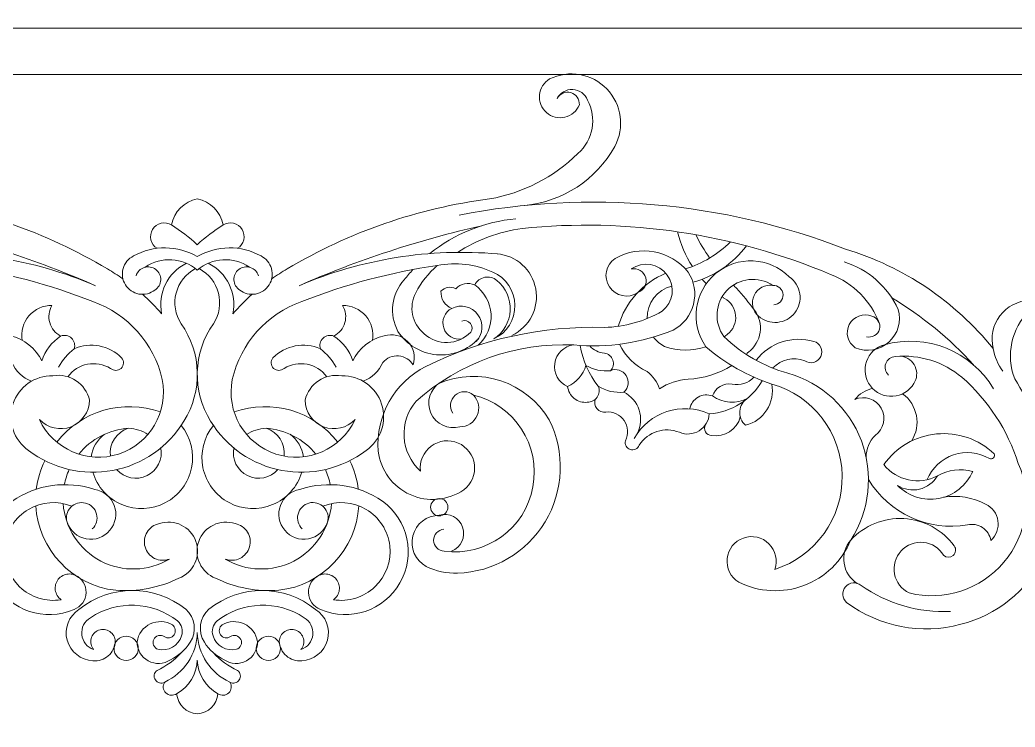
# Model space of a CAD drawing. Header units: millimetres. Extents: x 4332 to 4576, y 144 to 400.
# Drawn here: x 4472.4 to 4528.7, y 184.5 to 224.6 of the extents above; entities that cross this region are included whole.
import ezdxf

# ---------------------------------------------------------------- set-up
doc = ezdxf.new("R2010")
doc.units = ezdxf.units.MM
doc.header["$MEASUREMENT"] = 0
doc.layers.add('SITARA ALL', color=18, linetype='Continuous', true_color=0x000000)

msp = doc.modelspace()

# ---------------------------------------------------------------- linework, layer by layer
at = {"layer": 'SITARA ALL', "lineweight": 9}
for points, knots in [([(4331.736, 265.693), (4331.736, 265.693), (4575.736, 265.693), (4575.736, 265.693), (4575.736, 265.693), (4575.736, 143.693), (4575.736, 143.693), (4575.736, 143.693), (4331.736, 143.693), (4331.736, 143.693), (4331.736, 143.693), (4331.736, 265.693), (4331.736, 265.693)], [0, 0, 0, 0, 0.25, 0.25, 0.25, 0.5, 0.5, 0.5, 0.75, 0.75, 0.75, 1, 1, 1, 1]), ([(4503.177, 221.475), (4503.177, 221.475), (4336.328, 221.475), (4336.328, 221.475), (4336.328, 221.475), (4336.328, 197.747), (4336.328, 197.747), (4336.328, 197.747), (4333.736, 197.747), (4333.736, 197.747), (4333.736, 197.747), (4333.736, 224.1), (4333.736, 224.1), (4333.736, 224.1), (4533.713, 224.1), (4533.713, 224.1)], [0, 0, 0, 0, 0.166667, 0.166667, 0.166667, 0.333333, 0.333333, 0.333333, 0.5, 0.5, 0.5, 0.666667, 0.666667, 0.666667, 1, 1, 1, 1]), ([(4482.423, 221.475), (4482.423, 221.475), (4531.122, 221.475), (4531.122, 221.475), (4531.122, 221.475), (4531.122, 197.747), (4531.122, 197.747), (4531.122, 197.747), (4533.713, 197.747), (4533.713, 197.747), (4533.713, 197.747), (4533.713, 224.1), (4533.713, 224.1), (4533.713, 224.1), (4482.423, 224.1), (4482.423, 224.1)], [0, 0, 0, 0, 0.166667, 0.166667, 0.166667, 0.333333, 0.333333, 0.333333, 0.5, 0.5, 0.5, 0.666667, 0.666667, 0.666667, 1, 1, 1, 1]), ([(4478.208, 209.909), (4477.924, 210.108), (4477.632, 210.295), (4477.333, 210.469), (4473.823, 212.562), (4469.922, 213.911), (4465.869, 214.431), (4463.98, 214.764), (4462.235, 215.659), (4460.864, 217), (4460.001, 217.758), (4459.777, 219.013), (4460.321, 220.024), (4460.456, 220.373), (4460.784, 220.609), (4461.157, 220.627), (4461.53, 220.645), (4461.879, 220.44), (4462.045, 220.106), (4461.901, 220.389), (4461.578, 220.532), (4461.272, 220.448), (4460.966, 220.363), (4460.761, 220.075), (4460.783, 219.758), (4460.927, 219.407), (4461.231, 219.147), (4461.6, 219.06), (4461.97, 218.972), (4462.358, 219.067), (4462.644, 219.316), (4462.931, 219.565), (4463.08, 219.936), (4463.045, 220.314), (4463.01, 220.692), (4462.796, 221.029), (4462.468, 221.221), (4461.379, 221.758), (4460.068, 221.531), (4459.226, 220.656), (4458.383, 219.781), (4458.202, 218.463), (4458.78, 217.394), (4459.828, 215.518), (4461.725, 214.273), (4463.864, 214.062)], [0, 0, 0, 0, 0.0625, 0.0625, 0.0625, 0.125, 0.125, 0.125, 0.1875, 0.1875, 0.1875, 0.25, 0.25, 0.25, 0.3125, 0.3125, 0.3125, 0.375, 0.375, 0.375, 0.4375, 0.4375, 0.4375, 0.5, 0.5, 0.5, 0.5625, 0.5625, 0.5625, 0.625, 0.625, 0.625, 0.6875, 0.6875, 0.6875, 0.75, 0.75, 0.75, 0.8125, 0.8125, 0.8125, 0.875, 0.875, 0.875, 1, 1, 1, 1]), ([(4500.982, 214.062), (4503.121, 214.274), (4505.019, 215.517), (4506.066, 217.394), (4506.643, 218.463), (4506.464, 219.781), (4505.621, 220.656), (4504.777, 221.53), (4503.467, 221.759), (4502.378, 221.221), (4502.051, 221.029), (4501.836, 220.692), (4501.801, 220.314), (4501.766, 219.936), (4501.915, 219.565), (4502.202, 219.316), (4502.488, 219.068), (4502.877, 218.972), (4503.246, 219.06), (4503.615, 219.147), (4503.919, 219.407), (4504.063, 219.758), (4504.085, 220.075), (4503.881, 220.363), (4503.574, 220.448), (4503.268, 220.532), (4502.945, 220.389), (4502.801, 220.106), (4502.967, 220.44), (4503.316, 220.645), (4503.689, 220.627), (4504.063, 220.609), (4504.39, 220.373), (4504.525, 220.024), (4505.07, 219.013), (4504.844, 217.759), (4503.983, 217), (4502.611, 215.659), (4500.866, 214.764), (4498.978, 214.431), (4494.924, 213.911), (4491.023, 212.562), (4487.513, 210.469), (4487.214, 210.295), (4486.922, 210.108), (4486.638, 209.909)], [0, 0, 0, 0, 0.0625, 0.0625, 0.0625, 0.125, 0.125, 0.125, 0.1875, 0.1875, 0.1875, 0.25, 0.25, 0.25, 0.3125, 0.3125, 0.3125, 0.375, 0.375, 0.375, 0.4375, 0.4375, 0.4375, 0.5, 0.5, 0.5, 0.5625, 0.5625, 0.5625, 0.625, 0.625, 0.625, 0.6875, 0.6875, 0.6875, 0.75, 0.75, 0.75, 0.8125, 0.8125, 0.8125, 0.875, 0.875, 0.875, 1, 1, 1, 1]), ([(4528.046, 204.672), (4527.768, 205.056), (4527.581, 205.499), (4527.498, 205.967), (4525.337, 208.638), (4522.424, 210.598), (4519.134, 211.593), (4512.166, 214.287), (4504.581, 214.953), (4497.25, 213.512)], [0, 0, 0, 0, 0.25, 0.25, 0.25, 0.5, 0.5, 0.5, 1, 1, 1, 1]), ([(4484.701, 211.635), (4484.877, 211.743), (4485.003, 211.917), (4485.05, 212.118), (4485.098, 212.319), (4485.064, 212.53), (4484.956, 212.706), (4484.847, 212.882), (4484.673, 213.008), (4484.472, 213.055), (4484.27, 213.102), (4484.059, 213.069), (4483.884, 212.96), (4483.742, 213.704), (4483.165, 214.288), (4482.423, 214.438), (4481.681, 214.287), (4481.104, 213.704), (4480.963, 212.96), (4480.787, 213.068), (4480.575, 213.103), (4480.374, 213.055), (4480.173, 213.007), (4479.999, 212.882), (4479.891, 212.706), (4479.782, 212.53), (4479.748, 212.318), (4479.796, 212.117), (4479.844, 211.916), (4479.969, 211.743), (4480.145, 211.635)], [0, 0, 0, 0, 0.090909, 0.090909, 0.090909, 0.181818, 0.181818, 0.181818, 0.272727, 0.272727, 0.272727, 0.363636, 0.363636, 0.363636, 0.454545, 0.454545, 0.454545, 0.545455, 0.545455, 0.545455, 0.636364, 0.636364, 0.636364, 0.727273, 0.727273, 0.727273, 0.818182, 0.818182, 0.818182, 1, 1, 1, 1]), ([(4521.06, 207.368), (4520.58, 208.652), (4519.574, 209.668), (4518.295, 210.159), (4512.778, 212.476), (4506.77, 213.37), (4500.818, 212.759), (4499.514, 212.585), (4498.266, 212.123), (4497.164, 211.405)], [0, 0, 0, 0, 0.25, 0.25, 0.25, 0.5, 0.5, 0.5, 1, 1, 1, 1]), ([(4465.426, 211.32), (4469.259, 211.651), (4473.116, 211.032), (4476.654, 209.519), (4473.322, 210.977), (4469.859, 212.115), (4466.311, 212.916)], [0, 0, 0, 0, 0.333333, 0.333333, 0.333333, 1, 1, 1, 1]), ([(4483.884, 212.96), (4483.364, 212.631), (4482.876, 212.257), (4482.423, 211.841), (4481.971, 212.257), (4481.482, 212.631), (4480.963, 212.96)], [0, 0, 0, 0, 0.333333, 0.333333, 0.333333, 1, 1, 1, 1]), ([(4498.536, 212.916), (4494.988, 212.115), (4491.525, 210.978), (4488.192, 209.519), (4491.73, 211.033), (4495.587, 211.651), (4499.421, 211.32)], [0, 0, 0, 0, 0.333333, 0.333333, 0.333333, 1, 1, 1, 1]), ([(4485.889, 210.084), (4485.82, 210.307), (4485.647, 210.481), (4485.425, 210.552), (4485.203, 210.623), (4484.96, 210.581), (4484.775, 210.44), (4484.59, 210.298), (4484.485, 210.076), (4484.495, 209.843), (4484.505, 209.61), (4484.628, 209.397), (4484.824, 209.272), (4485.08, 209.074), (4485.407, 208.993), (4485.725, 209.049), (4486.043, 209.106), (4486.323, 209.294), (4486.495, 209.568), (4486.666, 209.842), (4486.715, 210.175), (4486.627, 210.486), (4486.539, 210.797), (4486.324, 211.057), (4486.035, 211.201), (4484.909, 211.828), (4483.536, 211.814), (4482.423, 211.163), (4481.31, 211.814), (4479.937, 211.828), (4478.811, 211.201), (4478.522, 211.057), (4478.307, 210.797), (4478.219, 210.486), (4478.132, 210.175), (4478.18, 209.841), (4478.352, 209.568), (4478.524, 209.294), (4478.803, 209.106), (4479.121, 209.049), (4479.44, 208.993), (4479.767, 209.074), (4480.022, 209.272), (4480.219, 209.397), (4480.341, 209.61), (4480.351, 209.843), (4480.361, 210.076), (4480.256, 210.298), (4480.071, 210.44), (4479.886, 210.581), (4479.644, 210.623), (4479.422, 210.552), (4479.2, 210.481), (4479.026, 210.307), (4478.957, 210.084)], [0, 0, 0, 0, 0.052632, 0.052632, 0.052632, 0.105263, 0.105263, 0.105263, 0.157895, 0.157895, 0.157895, 0.210526, 0.210526, 0.210526, 0.263158, 0.263158, 0.263158, 0.315789, 0.315789, 0.315789, 0.368421, 0.368421, 0.368421, 0.421053, 0.421053, 0.421053, 0.473684, 0.473684, 0.473684, 0.526316, 0.526316, 0.526316, 0.578947, 0.578947, 0.578947, 0.631579, 0.631579, 0.631579, 0.684211, 0.684211, 0.684211, 0.736842, 0.736842, 0.736842, 0.789474, 0.789474, 0.789474, 0.842105, 0.842105, 0.842105, 0.894737, 0.894737, 0.894737, 1, 1, 1, 1]), ([(4503.747, 206.166), (4500.47, 206.306), (4497.269, 205.168), (4494.817, 202.988), (4493.816, 201.816), (4493.921, 200.064), (4495.059, 199.024), (4494.997, 199.569), (4495.231, 200.108), (4495.672, 200.435), (4496.113, 200.763), (4496.695, 200.831), (4497.2, 200.614), (4497.705, 200.397), (4498.056, 199.927), (4498.122, 199.382), (4498.188, 198.836), (4497.958, 198.297), (4497.519, 197.966), (4496.623, 197.351), (4495.469, 197.248), (4494.478, 197.694), (4493.487, 198.141), (4492.8, 199.073), (4492.666, 200.152), (4492.515, 202.15), (4493.584, 204.043), (4495.371, 204.949), (4498.509, 206.497), (4501.979, 207.255), (4505.477, 207.157), (4506.628, 207.184), (4507.752, 207.5), (4508.748, 208.076), (4509.387, 208.566), (4509.519, 209.475), (4509.044, 210.124), (4508.569, 210.774), (4507.663, 210.926), (4507.003, 210.465), (4507.363, 210.543), (4507.722, 210.326), (4507.821, 209.971), (4507.919, 209.615), (4507.723, 209.245), (4507.374, 209.126), (4506.839, 208.773), (4506.12, 208.921), (4505.765, 209.454), (4505.411, 209.988), (4505.557, 210.708), (4506.09, 211.063), (4507.471, 211.852), (4509.221, 211.526), (4510.226, 210.294), (4510.578, 209.753), (4510.687, 209.089), (4510.526, 208.464), (4510.365, 207.839), (4509.949, 207.311), (4509.379, 207.007), (4507.598, 206.274), (4505.665, 205.986), (4503.747, 206.166), (4503.194, 206.101), (4502.752, 205.673), (4502.671, 205.122), (4502.59, 204.57), (4502.889, 204.033), (4503.4, 203.811), (4503.429, 203.545), (4503.563, 203.301), (4503.773, 203.134), (4503.982, 202.967), (4504.248, 202.891), (4504.514, 202.922), (4504.735, 202.918), (4504.943, 203.026), (4505.068, 203.208), (4505.192, 203.391), (4505.217, 203.624), (4505.133, 203.828)], [0, 0, 0, 0, 0.035714, 0.035714, 0.035714, 0.071429, 0.071429, 0.071429, 0.107143, 0.107143, 0.107143, 0.142857, 0.142857, 0.142857, 0.178571, 0.178571, 0.178571, 0.214286, 0.214286, 0.214286, 0.25, 0.25, 0.25, 0.285714, 0.285714, 0.285714, 0.321429, 0.321429, 0.321429, 0.357143, 0.357143, 0.357143, 0.392857, 0.392857, 0.392857, 0.428571, 0.428571, 0.428571, 0.464286, 0.464286, 0.464286, 0.5, 0.5, 0.5, 0.535714, 0.535714, 0.535714, 0.571429, 0.571429, 0.571429, 0.607143, 0.607143, 0.607143, 0.642857, 0.642857, 0.642857, 0.678571, 0.678571, 0.678571, 0.714286, 0.714286, 0.714286, 0.75, 0.75, 0.75, 0.785714, 0.785714, 0.785714, 0.821429, 0.821429, 0.821429, 0.857143, 0.857143, 0.857143, 0.892857, 0.892857, 0.892857, 0.928571, 0.928571, 0.928571, 1, 1, 1, 1]), ([(4485.371, 210.567), (4484.465, 211.191), (4483.253, 211.123), (4482.423, 210.402), (4481.592, 211.123), (4480.381, 211.191), (4479.475, 210.567)], [0, 0, 0, 0, 0.333333, 0.333333, 0.333333, 1, 1, 1, 1]), ([(4498.219, 206.36), (4498.617, 206.775), (4498.658, 207.416), (4498.317, 207.879), (4497.975, 208.341), (4497.351, 208.491), (4496.837, 208.233), (4496.442, 208.389), (4496.195, 208.784), (4496.226, 209.208), (4496.445, 209.434), (4496.785, 209.491), (4497.066, 209.35), (4497.341, 209.641), (4497.769, 209.726), (4498.134, 209.563), (4498.248, 209.785), (4498.456, 209.943), (4498.7, 209.993), (4498.943, 210.043), (4499.197, 209.979), (4499.388, 209.82), (4499.896, 209.406), (4500.176, 208.774), (4500.143, 208.12), (4500.109, 207.465), (4499.765, 206.866), (4499.217, 206.506), (4499.959, 206.851), (4500.429, 207.599), (4500.415, 208.417), (4500.401, 209.235), (4499.907, 209.967), (4499.153, 210.286), (4498.175, 210.745), (4497.076, 210.877), (4496.016, 210.663), (4495.515, 210.233), (4495.104, 209.709), (4494.805, 209.121), (4494.382, 208.34), (4494.572, 207.37), (4495.259, 206.807), (4496.019, 206.112), (4497.192, 206.144), (4497.91, 206.883), (4498.014, 207.036), (4498.006, 207.239), (4497.891, 207.383), (4497.775, 207.528), (4497.579, 207.581), (4497.407, 207.513)], [0, 0, 0, 0, 0.055556, 0.055556, 0.055556, 0.111111, 0.111111, 0.111111, 0.166667, 0.166667, 0.166667, 0.222222, 0.222222, 0.222222, 0.277778, 0.277778, 0.277778, 0.333333, 0.333333, 0.333333, 0.388889, 0.388889, 0.388889, 0.444444, 0.444444, 0.444444, 0.5, 0.5, 0.5, 0.555556, 0.555556, 0.555556, 0.611111, 0.611111, 0.611111, 0.666667, 0.666667, 0.666667, 0.722222, 0.722222, 0.722222, 0.777778, 0.777778, 0.777778, 0.833333, 0.833333, 0.833333, 0.888889, 0.888889, 0.888889, 1, 1, 1, 1]), ([(4500.243, 206.705), (4501.236, 207.177), (4501.79, 208.255), (4501.592, 209.337), (4501.394, 210.419), (4500.496, 211.233), (4499.4, 211.322)], [0, 0, 0, 0, 0.333333, 0.333333, 0.333333, 1, 1, 1, 1]), ([(4515.069, 208.436), (4515.216, 208.441), (4515.355, 208.505), (4515.455, 208.613), (4515.555, 208.721), (4515.607, 208.863), (4515.601, 209.01), (4515.594, 209.157), (4515.529, 209.295), (4515.42, 209.394), (4515.311, 209.493), (4515.168, 209.544), (4515.021, 209.536), (4514.581, 209.606), (4514.148, 209.376), (4513.96, 208.971), (4513.773, 208.567), (4513.875, 208.087), (4514.213, 207.796), (4514.504, 207.537), (4514.889, 207.41), (4515.277, 207.445), (4515.665, 207.479), (4516.021, 207.672), (4516.262, 207.979), (4516.502, 208.285), (4516.606, 208.677), (4516.548, 209.062), (4516.489, 209.447), (4516.275, 209.791), (4515.955, 210.013), (4514.823, 211.149), (4513.012, 211.233), (4511.782, 210.203), (4510.553, 209.173), (4510.313, 207.377), (4511.233, 206.063)], [0, 0, 0, 0, 0.076923, 0.076923, 0.076923, 0.153846, 0.153846, 0.153846, 0.230769, 0.230769, 0.230769, 0.307692, 0.307692, 0.307692, 0.384615, 0.384615, 0.384615, 0.461538, 0.461538, 0.461538, 0.538462, 0.538462, 0.538462, 0.615385, 0.615385, 0.615385, 0.692308, 0.692308, 0.692308, 0.769231, 0.769231, 0.769231, 0.846154, 0.846154, 0.846154, 1, 1, 1, 1]), ([(4520.326, 206.631), (4520.48, 206.59), (4520.645, 206.612), (4520.783, 206.693), (4520.922, 206.774), (4521.022, 206.906), (4521.061, 207.061), (4521.101, 207.216), (4521.078, 207.38), (4520.996, 207.518), (4520.914, 207.655), (4520.782, 207.754), (4520.626, 207.793), (4520.144, 207.986), (4519.594, 207.784), (4519.353, 207.323), (4519.113, 206.862), (4519.259, 206.295), (4519.693, 206.009), (4520.333, 205.737), (4521.072, 205.858), (4521.59, 206.321), (4522.109, 206.783), (4522.315, 207.503), (4522.118, 208.169), (4521.533, 209.466), (4520.42, 210.448), (4519.06, 210.864)], [0, 0, 0, 0, 0.1, 0.1, 0.1, 0.2, 0.2, 0.2, 0.3, 0.3, 0.3, 0.4, 0.4, 0.4, 0.5, 0.5, 0.5, 0.6, 0.6, 0.6, 0.7, 0.7, 0.7, 0.8, 0.8, 0.8, 1, 1, 1, 1]), ([(4468.83, 210.663), (4471.46, 210.28), (4474.037, 209.594), (4476.509, 208.619), (4478.489, 207.922), (4479.974, 206.257), (4480.441, 204.21), (4480.803, 202.383), (4479.74, 200.571), (4477.969, 199.992), (4476.198, 199.413), (4474.273, 200.251), (4473.485, 201.94), (4473.943, 201.455), (4474.648, 201.294), (4475.271, 201.535), (4475.893, 201.776), (4476.308, 202.368), (4476.321, 203.035), (4476.104, 203.974), (4475.195, 204.582), (4474.245, 204.42), (4473.22, 204.445), (4472.301, 203.795), (4471.983, 202.82), (4471.665, 201.845), (4472.024, 200.778), (4472.867, 200.194), (4474.225, 199.157), (4475.958, 198.746), (4477.636, 199.063), (4479.315, 199.38), (4480.779, 200.394), (4481.666, 201.854), (4482.73, 203.555), (4482.67, 205.726), (4481.511, 207.364), (4481.174, 207.877), (4481.07, 208.51), (4481.224, 209.104), (4481.378, 209.699), (4481.776, 210.201), (4482.32, 210.487)], [0, 0, 0, 0, 0.066667, 0.066667, 0.066667, 0.133333, 0.133333, 0.133333, 0.2, 0.2, 0.2, 0.266667, 0.266667, 0.266667, 0.333333, 0.333333, 0.333333, 0.4, 0.4, 0.4, 0.466667, 0.466667, 0.466667, 0.533333, 0.533333, 0.533333, 0.6, 0.6, 0.6, 0.666667, 0.666667, 0.666667, 0.733333, 0.733333, 0.733333, 0.8, 0.8, 0.8, 0.866667, 0.866667, 0.866667, 1, 1, 1, 1]), ([(4481.814, 210.788), (4480.748, 210.266), (4480.168, 209.093), (4480.402, 207.93), (4480.064, 208.32), (4479.701, 208.688), (4479.316, 209.032)], [0, 0, 0, 0, 0.333333, 0.333333, 0.333333, 1, 1, 1, 1]), ([(4482.527, 210.487), (4483.07, 210.201), (4483.468, 209.699), (4483.622, 209.104), (4483.776, 208.51), (4483.672, 207.877), (4483.336, 207.364), (4482.177, 205.726), (4482.115, 203.554), (4483.18, 201.854), (4484.067, 200.394), (4485.531, 199.38), (4487.21, 199.063), (4488.889, 198.747), (4490.622, 199.157), (4491.98, 200.194), (4492.822, 200.779), (4493.182, 201.845), (4492.863, 202.82), (4492.545, 203.795), (4491.626, 204.445), (4490.601, 204.42), (4489.651, 204.581), (4488.741, 203.974), (4488.526, 203.035), (4488.539, 202.368), (4488.953, 201.775), (4489.576, 201.535), (4490.198, 201.295), (4490.903, 201.454), (4491.361, 201.94), (4490.575, 200.251), (4488.648, 199.415), (4486.877, 199.992), (4485.105, 200.57), (4484.045, 202.382), (4484.405, 204.21), (4484.872, 206.257), (4486.358, 207.922), (4488.337, 208.619), (4490.81, 209.594), (4493.387, 210.28), (4496.016, 210.663)], [0, 0, 0, 0, 0.066667, 0.066667, 0.066667, 0.133333, 0.133333, 0.133333, 0.2, 0.2, 0.2, 0.266667, 0.266667, 0.266667, 0.333333, 0.333333, 0.333333, 0.4, 0.4, 0.4, 0.466667, 0.466667, 0.466667, 0.533333, 0.533333, 0.533333, 0.6, 0.6, 0.6, 0.666667, 0.666667, 0.666667, 0.733333, 0.733333, 0.733333, 0.8, 0.8, 0.8, 0.866667, 0.866667, 0.866667, 1, 1, 1, 1]), ([(4485.531, 209.032), (4485.145, 208.688), (4484.782, 208.32), (4484.444, 207.93), (4484.678, 209.093), (4484.098, 210.267), (4483.032, 210.788)], [0, 0, 0, 0, 0.333333, 0.333333, 0.333333, 1, 1, 1, 1]), ([(4494.639, 210.434), (4494.466, 210.246), (4494.302, 210.051), (4494.145, 209.849), (4493.413, 209.053), (4493.269, 207.881), (4493.788, 206.932), (4494.274, 206.176), (4495.082, 205.688), (4495.977, 205.611), (4496.872, 205.534), (4497.752, 205.876), (4498.36, 206.538)], [0, 0, 0, 0, 0.2, 0.2, 0.2, 0.4, 0.4, 0.4, 0.6, 0.6, 0.6, 1, 1, 1, 1]), ([(4515.021, 209.536), (4514.2, 210.083), (4513.105, 209.963), (4512.423, 209.249), (4511.741, 208.535), (4511.669, 207.436), (4512.253, 206.64), (4513.267, 205.656), (4514.512, 204.944), (4515.875, 204.57), (4517.79, 204.025), (4519.334, 202.603), (4520.035, 200.74), (4520.737, 198.876), (4520.512, 196.789), (4519.431, 195.117), (4520.201, 195.952), (4521.305, 196.399), (4522.439, 196.336), (4523.573, 196.274), (4524.621, 195.708), (4525.296, 194.794), (4525.418, 194.626), (4525.392, 194.392), (4525.237, 194.254), (4525.082, 194.116), (4524.846, 194.117), (4524.693, 194.258), (4524.449, 194.668), (4524.026, 194.939), (4523.551, 194.988), (4523.076, 195.037), (4522.606, 194.859), (4522.283, 194.507), (4521.96, 194.155), (4521.823, 193.671), (4521.913, 193.202), (4522.004, 192.733), (4522.31, 192.335), (4522.74, 192.127), (4524.717, 191.639), (4526.799, 192.314), (4528.111, 193.872), (4529.422, 195.43), (4529.736, 197.596), (4528.918, 199.461), (4528.322, 201.349), (4527.218, 203.036), (4525.727, 204.337), (4524.681, 205.217), (4523.326, 205.638), (4521.966, 205.504), (4521.721, 205.5), (4521.504, 205.346), (4521.418, 205.116), (4521.332, 204.887), (4521.394, 204.628), (4521.576, 204.463)], [0, 0, 0, 0, 0.05, 0.05, 0.05, 0.1, 0.1, 0.1, 0.15, 0.15, 0.15, 0.2, 0.2, 0.2, 0.25, 0.25, 0.25, 0.3, 0.3, 0.3, 0.35, 0.35, 0.35, 0.4, 0.4, 0.4, 0.45, 0.45, 0.45, 0.5, 0.5, 0.5, 0.55, 0.55, 0.55, 0.6, 0.6, 0.6, 0.65, 0.65, 0.65, 0.7, 0.7, 0.7, 0.75, 0.75, 0.75, 0.8, 0.8, 0.8, 0.85, 0.85, 0.85, 0.9, 0.9, 0.9, 1, 1, 1, 1]), ([(4498.332, 206.145), (4498.83, 206.59), (4499.097, 207.236), (4499.059, 207.902), (4499.02, 208.568), (4498.68, 209.18), (4498.134, 209.563)], [0, 0, 0, 0, 0.333333, 0.333333, 0.333333, 1, 1, 1, 1]), ([(4513.507, 205.637), (4513.551, 205.679), (4513.594, 205.722), (4513.636, 205.766), (4513.998, 206.034), (4514.237, 206.435), (4514.3, 206.881), (4514.364, 207.326), (4514.247, 207.776), (4513.975, 208.134), (4513.661, 208.568), (4513.325, 208.984), (4512.967, 209.381), (4512.905, 209.436), (4512.844, 209.492), (4512.784, 209.548)], [0, 0, 0, 0, 0.166667, 0.166667, 0.166667, 0.333333, 0.333333, 0.333333, 0.5, 0.5, 0.5, 0.666667, 0.666667, 0.666667, 1, 1, 1, 1]), ([(4512.274, 206.62), (4512.334, 206.667), (4512.394, 206.716), (4512.451, 206.767), (4512.773, 207.02), (4512.947, 207.417), (4512.915, 207.825), (4512.882, 208.233), (4512.648, 208.598), (4512.29, 208.797), (4512.243, 208.828), (4512.196, 208.859), (4512.149, 208.89)], [0, 0, 0, 0, 0.2, 0.2, 0.2, 0.4, 0.4, 0.4, 0.6, 0.6, 0.6, 1, 1, 1, 1]), ([(4525.085, 191.084), (4523.282, 190.992), (4521.499, 191.509), (4520.025, 192.55), (4519.759, 192.772), (4519.364, 192.741), (4519.138, 192.478), (4518.912, 192.216), (4518.938, 191.821), (4519.198, 191.591), (4521.05, 190.208), (4523.432, 189.751), (4525.664, 190.352), (4527.696, 190.862), (4529.406, 192.227), (4530.352, 194.096), (4531.298, 195.965), (4531.388, 198.151), (4530.597, 200.09), (4530.161, 201.551), (4529.532, 202.946), (4528.726, 204.241), (4528.196, 205.579), (4528.526, 207.106), (4529.559, 208.108), (4529.404, 207.911), (4529.339, 207.658), (4529.38, 207.411), (4529.421, 207.164), (4529.565, 206.946), (4529.775, 206.81), (4529.986, 206.675), (4530.244, 206.634), (4530.486, 206.699), (4530.728, 206.764), (4530.932, 206.927), (4531.046, 207.15), (4531.131, 207.571), (4531.003, 208.007), (4530.704, 208.315), (4530.405, 208.623), (4529.973, 208.764), (4529.549, 208.692), (4528.89, 208.662), (4528.279, 208.34), (4527.882, 207.812), (4527.485, 207.285), (4527.345, 206.608), (4527.498, 205.967)], [0, 0, 0, 0, 0.058824, 0.058824, 0.058824, 0.117647, 0.117647, 0.117647, 0.176471, 0.176471, 0.176471, 0.235294, 0.235294, 0.235294, 0.294118, 0.294118, 0.294118, 0.352941, 0.352941, 0.352941, 0.411765, 0.411765, 0.411765, 0.470588, 0.470588, 0.470588, 0.529412, 0.529412, 0.529412, 0.588235, 0.588235, 0.588235, 0.647059, 0.647059, 0.647059, 0.705882, 0.705882, 0.705882, 0.764706, 0.764706, 0.764706, 0.823529, 0.823529, 0.823529, 0.882353, 0.882353, 0.882353, 1, 1, 1, 1]), ([(4472.509, 206.426), (4472.421, 206.92), (4472.56, 207.428), (4472.886, 207.809), (4473.211, 208.191), (4473.691, 208.407), (4474.193, 208.399), (4474.019, 208.106), (4473.973, 207.754), (4474.066, 207.427), (4474.159, 207.099), (4474.382, 206.824), (4474.684, 206.666)], [0, 0, 0, 0, 0.2, 0.2, 0.2, 0.4, 0.4, 0.4, 0.6, 0.6, 0.6, 1, 1, 1, 1]), ([(4490.162, 206.666), (4490.464, 206.824), (4490.688, 207.099), (4490.781, 207.427), (4490.873, 207.754), (4490.828, 208.106), (4490.654, 208.399), (4491.155, 208.407), (4491.635, 208.191), (4491.961, 207.809), (4492.286, 207.428), (4492.425, 206.92), (4492.338, 206.426)], [0, 0, 0, 0, 0.2, 0.2, 0.2, 0.4, 0.4, 0.4, 0.6, 0.6, 0.6, 1, 1, 1, 1]), ([(4496.837, 208.233), (4496.43, 208.028), (4496.235, 207.557), (4496.379, 207.125), (4496.523, 206.694), (4496.962, 206.433), (4497.41, 206.514)], [0, 0, 0, 0, 0.333333, 0.333333, 0.333333, 1, 1, 1, 1]), ([(4473.039, 204.116), (4472.533, 204.296), (4472.126, 204.681), (4471.917, 205.176), (4471.693, 205.435), (4471.359, 205.571), (4471.018, 205.542), (4470.677, 205.513), (4470.371, 205.323), (4470.193, 205.031), (4470.042, 205.498), (4470.164, 206.011), (4470.51, 206.359), (4470.856, 206.707), (4471.368, 206.833), (4471.837, 206.685), (4472.615, 206.501), (4473.271, 205.976), (4473.622, 205.257), (4473.799, 205.837), (4474.175, 206.336), (4474.684, 206.666), (4474.893, 206.75), (4475.133, 206.705), (4475.297, 206.551), (4475.462, 206.396), (4475.522, 206.16), (4475.451, 205.945), (4476.366, 206.349), (4477.436, 206.145), (4478.139, 205.434), (4478.285, 205.258), (4478.27, 204.998), (4478.104, 204.841), (4477.938, 204.683), (4477.677, 204.682), (4477.509, 204.838), (4476.699, 205.329), (4475.65, 205.125), (4475.084, 204.365)], [0, 0, 0, 0, 0.071429, 0.071429, 0.071429, 0.142857, 0.142857, 0.142857, 0.214286, 0.214286, 0.214286, 0.285714, 0.285714, 0.285714, 0.357143, 0.357143, 0.357143, 0.428571, 0.428571, 0.428571, 0.5, 0.5, 0.5, 0.571429, 0.571429, 0.571429, 0.642857, 0.642857, 0.642857, 0.714286, 0.714286, 0.714286, 0.785714, 0.785714, 0.785714, 0.857143, 0.857143, 0.857143, 1, 1, 1, 1]), ([(4489.762, 204.365), (4489.196, 205.125), (4488.146, 205.33), (4487.337, 204.838), (4487.169, 204.682), (4486.909, 204.683), (4486.742, 204.841), (4486.576, 204.998), (4486.561, 205.258), (4486.708, 205.434), (4487.41, 206.146), (4488.48, 206.349), (4489.395, 205.945), (4489.324, 206.16), (4489.384, 206.396), (4489.549, 206.551), (4489.713, 206.705), (4489.953, 206.75), (4490.162, 206.666), (4490.671, 206.336), (4491.047, 205.837), (4491.224, 205.257), (4491.575, 205.976), (4492.231, 206.5), (4493.01, 206.685), (4493.478, 206.833), (4493.99, 206.707), (4494.336, 206.359), (4494.682, 206.011), (4494.804, 205.498), (4494.653, 205.031), (4494.476, 205.323), (4494.169, 205.513), (4493.828, 205.542), (4493.487, 205.57), (4493.153, 205.435), (4492.929, 205.176), (4492.721, 204.681), (4492.314, 204.296), (4491.808, 204.116)], [0, 0, 0, 0, 0.071429, 0.071429, 0.071429, 0.142857, 0.142857, 0.142857, 0.214286, 0.214286, 0.214286, 0.285714, 0.285714, 0.285714, 0.357143, 0.357143, 0.357143, 0.428571, 0.428571, 0.428571, 0.5, 0.5, 0.5, 0.571429, 0.571429, 0.571429, 0.642857, 0.642857, 0.642857, 0.714286, 0.714286, 0.714286, 0.785714, 0.785714, 0.785714, 0.857143, 0.857143, 0.857143, 1, 1, 1, 1]), ([(4508.263, 206.612), (4508.429, 206.388), (4508.644, 206.204), (4508.891, 206.075), (4509.649, 205.809), (4510.473, 205.805), (4511.233, 206.063), (4512.324, 205.118), (4513.592, 204.401), (4514.964, 203.954)], [0, 0, 0, 0, 0.25, 0.25, 0.25, 0.5, 0.5, 0.5, 1, 1, 1, 1]), ([(4514.071, 205.299), (4514.838, 206.293), (4516.137, 206.715), (4517.342, 206.365), (4517.518, 206.317), (4517.663, 206.194), (4517.74, 206.029), (4517.816, 205.863), (4517.815, 205.673), (4517.738, 205.508), (4517.66, 205.343), (4517.514, 205.221), (4517.338, 205.174), (4517.162, 205.127), (4516.974, 205.161), (4516.825, 205.266), (4516.2, 205.509), (4515.489, 205.35), (4515.028, 204.862)], [0, 0, 0, 0, 0.142857, 0.142857, 0.142857, 0.285714, 0.285714, 0.285714, 0.428571, 0.428571, 0.428571, 0.571429, 0.571429, 0.571429, 0.714286, 0.714286, 0.714286, 1, 1, 1, 1]), ([(4527.517, 203.684), (4526.258, 205.819), (4523.726, 206.843), (4521.338, 206.179), (4520.861, 206.048), (4520.481, 205.689), (4520.323, 205.221), (4520.165, 204.753), (4520.249, 204.237), (4520.548, 203.843), (4520.847, 203.45), (4521.322, 203.231), (4521.815, 203.259), (4522.309, 203.286), (4522.756, 203.557), (4523.009, 203.981), (4523.193, 204.268), (4523.22, 204.628), (4523.081, 204.939), (4522.942, 205.25), (4522.657, 205.471), (4522.321, 205.527)], [0, 0, 0, 0, 0.125, 0.125, 0.125, 0.25, 0.25, 0.25, 0.375, 0.375, 0.375, 0.5, 0.5, 0.5, 0.625, 0.625, 0.625, 0.75, 0.75, 0.75, 1, 1, 1, 1]), ([(4503.4, 203.811), (4503.902, 204.042), (4504.279, 204.478), (4504.436, 205.007), (4504.85, 204.754), (4505.338, 204.649), (4505.82, 204.709), (4505.98, 204.864), (4506.036, 205.099), (4505.963, 205.311), (4505.89, 205.522), (4505.701, 205.672), (4505.478, 205.695), (4505.159, 205.725), (4504.863, 205.876), (4504.65, 206.116)], [0, 0, 0, 0, 0.166667, 0.166667, 0.166667, 0.333333, 0.333333, 0.333333, 0.5, 0.5, 0.5, 0.666667, 0.666667, 0.666667, 1, 1, 1, 1]), ([(4507.343, 201.153), (4507.554, 201.565), (4507.592, 202.043), (4507.449, 202.483), (4507.307, 202.923), (4506.997, 203.287), (4506.584, 203.496), (4506.077, 203.44), (4505.565, 203.557), (4505.133, 203.828), (4504.603, 204.5), (4504.25, 205.294), (4504.106, 206.138)], [0, 0, 0, 0, 0.2, 0.2, 0.2, 0.4, 0.4, 0.4, 0.6, 0.6, 0.6, 1, 1, 1, 1]), ([(4512.69, 205), (4511.949, 204.536), (4511.101, 204.27), (4510.228, 204.228), (4509.652, 204.187), (4509.095, 204.002), (4508.608, 203.69), (4508.472, 204.077), (4508.223, 204.414), (4507.894, 204.659), (4507.217, 204.988), (4506.667, 205.532), (4506.33, 206.205)], [0, 0, 0, 0, 0.2, 0.2, 0.2, 0.4, 0.4, 0.4, 0.6, 0.6, 0.6, 1, 1, 1, 1]), ([(4496.825, 194.495), (4497.36, 194.705), (4497.636, 195.298), (4497.449, 195.842), (4497.262, 196.386), (4496.681, 196.686), (4496.13, 196.522), (4495.423, 196.525), (4494.805, 196.047), (4494.631, 195.362), (4494.458, 194.676), (4494.772, 193.961), (4495.395, 193.627), (4495.941, 193.357), (4496.545, 193.226), (4497.154, 193.247), (4499.2, 193.31), (4501.073, 194.407), (4502.126, 196.162), (4503.18, 197.918), (4503.269, 200.087), (4502.361, 201.922), (4501.084, 204.081), (4498.412, 204.965), (4496.101, 203.989)], [0, 0, 0, 0, 0.111111, 0.111111, 0.111111, 0.222222, 0.222222, 0.222222, 0.333333, 0.333333, 0.333333, 0.444444, 0.444444, 0.444444, 0.555556, 0.555556, 0.555556, 0.666667, 0.666667, 0.666667, 0.777778, 0.777778, 0.777778, 1, 1, 1, 1]), ([(4506.584, 203.496), (4506.853, 203.732), (4506.911, 204.127), (4506.72, 204.43), (4506.53, 204.732), (4506.148, 204.85), (4505.82, 204.709)], [0, 0, 0, 0, 0.333333, 0.333333, 0.333333, 1, 1, 1, 1]), ([(4504.967, 203.092), (4504.901, 202.911), (4504.936, 202.709), (4505.058, 202.56), (4505.181, 202.411), (4505.372, 202.338), (4505.563, 202.367), (4505.971, 202.409), (4506.369, 202.226), (4506.602, 201.888), (4506.834, 201.551), (4506.864, 201.113), (4506.679, 200.747), (4506.618, 200.536), (4506.734, 200.315), (4506.943, 200.246), (4507.152, 200.178), (4507.377, 200.287), (4507.453, 200.493), (4507.936, 201.254), (4508.895, 201.559), (4509.73, 201.219), (4510.095, 201.066), (4510.511, 201.098), (4510.847, 201.307), (4511.183, 201.515), (4511.398, 201.873), (4511.423, 202.268), (4512.667, 202.357), (4513.787, 203.052), (4514.417, 204.129)], [0, 0, 0, 0, 0.090909, 0.090909, 0.090909, 0.181818, 0.181818, 0.181818, 0.272727, 0.272727, 0.272727, 0.363636, 0.363636, 0.363636, 0.454545, 0.454545, 0.454545, 0.545455, 0.545455, 0.545455, 0.636364, 0.636364, 0.636364, 0.727273, 0.727273, 0.727273, 0.818182, 0.818182, 0.818182, 1, 1, 1, 1]), ([(4513.949, 204.342), (4513.64, 203.994), (4513.164, 203.845), (4512.711, 203.954), (4512.225, 204.022), (4511.759, 203.74), (4511.596, 203.277), (4511.33, 203.376), (4511.033, 203.352), (4510.787, 203.211), (4510.54, 203.069), (4510.369, 202.826), (4510.32, 202.546)], [0, 0, 0, 0, 0.2, 0.2, 0.2, 0.4, 0.4, 0.4, 0.6, 0.6, 0.6, 1, 1, 1, 1]), ([(4496.183, 204.044), (4495.598, 203.679), (4495.37, 202.941), (4495.649, 202.31), (4495.927, 201.68), (4496.625, 201.349), (4497.289, 201.534), (4497.717, 201.528), (4498.106, 201.78), (4498.275, 202.174), (4498.445, 202.567), (4498.361, 203.023), (4498.062, 203.33), (4500.392, 202.771), (4501.873, 200.479), (4501.433, 198.125), (4500.993, 195.77), (4498.778, 194.174), (4496.404, 194.495), (4496.074, 194.506), (4495.811, 194.774), (4495.806, 195.104), (4495.802, 195.435), (4496.058, 195.71), (4496.388, 195.729)], [0, 0, 0, 0, 0.111111, 0.111111, 0.111111, 0.222222, 0.222222, 0.222222, 0.333333, 0.333333, 0.333333, 0.444444, 0.444444, 0.444444, 0.555556, 0.555556, 0.555556, 0.666667, 0.666667, 0.666667, 0.777778, 0.777778, 0.777778, 1, 1, 1, 1]), ([(4498.062, 203.33), (4497.764, 203.583), (4497.326, 203.58), (4497.032, 203.322), (4496.738, 203.065), (4496.677, 202.631), (4496.889, 202.302)], [0, 0, 0, 0, 0.333333, 0.333333, 0.333333, 1, 1, 1, 1]), ([(4511.596, 203.277), (4512.188, 202.861), (4512.963, 202.814), (4513.601, 203.157), (4513.341, 202.996), (4513.173, 202.722), (4513.149, 202.418), (4513.125, 202.114), (4513.246, 201.817), (4513.477, 201.617), (4514.512, 201.881), (4515.164, 202.904), (4514.964, 203.954), (4517.289, 203.296), (4518.908, 201.188), (4518.948, 198.772), (4518.988, 196.356), (4517.436, 194.198), (4515.134, 193.463), (4515.311, 193.969), (4515.183, 194.532), (4514.803, 194.91), (4514.423, 195.289), (4513.86, 195.416), (4513.354, 195.237), (4512.849, 195.057), (4512.491, 194.605), (4512.435, 194.071), (4512.378, 193.538), (4512.632, 193.02), (4513.089, 192.739), (4514.239, 192.165), (4515.575, 192.095), (4516.778, 192.547), (4517.981, 192.998), (4518.942, 193.929), (4519.431, 195.117), (4519.122, 194.756), (4518.986, 194.279), (4519.057, 193.81), (4519.127, 193.34), (4519.398, 192.925), (4519.8, 192.671)], [0, 0, 0, 0, 0.066667, 0.066667, 0.066667, 0.133333, 0.133333, 0.133333, 0.2, 0.2, 0.2, 0.266667, 0.266667, 0.266667, 0.333333, 0.333333, 0.333333, 0.4, 0.4, 0.4, 0.466667, 0.466667, 0.466667, 0.533333, 0.533333, 0.533333, 0.6, 0.6, 0.6, 0.666667, 0.666667, 0.666667, 0.733333, 0.733333, 0.733333, 0.8, 0.8, 0.8, 0.866667, 0.866667, 0.866667, 1, 1, 1, 1]), ([(4520.658, 203.715), (4520.273, 203.608), (4519.93, 203.388), (4519.672, 203.084), (4520.223, 203.324), (4520.868, 203.108), (4521.164, 202.584), (4521.46, 202.059), (4521.311, 201.396), (4520.82, 201.048), (4520.488, 200.721), (4520.303, 200.274), (4520.306, 199.809)], [0, 0, 0, 0, 0.2, 0.2, 0.2, 0.4, 0.4, 0.4, 0.6, 0.6, 0.6, 1, 1, 1, 1]), ([(4511.211, 201.654), (4511.135, 201.53), (4511.132, 201.374), (4511.204, 201.247), (4511.276, 201.121), (4511.412, 201.044), (4511.558, 201.047), (4512.291, 200.916), (4513, 201.376), (4513.177, 202.1)], [0, 0, 0, 0, 0.25, 0.25, 0.25, 0.5, 0.5, 0.5, 1, 1, 1, 1]), ([(4479.629, 201.103), (4479.3, 201.313), (4478.921, 201.433), (4478.531, 201.449), (4477.427, 201.374), (4476.404, 200.844), (4475.706, 199.985)], [0, 0, 0, 0, 0.333333, 0.333333, 0.333333, 1, 1, 1, 1]), ([(4476.504, 198.959), (4476.753, 198.131), (4477.359, 197.458), (4478.156, 197.125), (4478.954, 196.792), (4479.858, 196.833), (4480.622, 197.238), (4481.386, 197.643), (4481.928, 198.368), (4482.1, 199.215), (4482.272, 200.062), (4482.056, 200.942), (4481.511, 201.612)], [0, 0, 0, 0, 0.2, 0.2, 0.2, 0.4, 0.4, 0.4, 0.6, 0.6, 0.6, 1, 1, 1, 1]), ([(4483.336, 201.612), (4482.79, 200.941), (4482.574, 200.062), (4482.746, 199.215), (4482.918, 198.368), (4483.46, 197.643), (4484.224, 197.238), (4484.988, 196.834), (4485.892, 196.792), (4486.69, 197.125), (4487.487, 197.459), (4488.094, 198.131), (4488.342, 198.959)], [0, 0, 0, 0, 0.2, 0.2, 0.2, 0.4, 0.4, 0.4, 0.6, 0.6, 0.6, 1, 1, 1, 1]), ([(4489.14, 199.985), (4488.442, 200.844), (4487.419, 201.374), (4486.315, 201.449), (4485.925, 201.433), (4485.546, 201.313), (4485.218, 201.103)], [0, 0, 0, 0, 0.333333, 0.333333, 0.333333, 1, 1, 1, 1]), ([(4524.341, 198.761), (4524.95, 199.099), (4525.666, 199.187), (4526.34, 199.009), (4525.996, 198.212), (4525.277, 197.637), (4524.424, 197.477), (4523.57, 197.317), (4522.692, 197.593), (4522.083, 198.212), (4522.452, 197.973), (4522.903, 197.897), (4523.33, 198.001), (4523.757, 198.104), (4524.123, 198.379), (4524.341, 198.761), (4523.31, 198.212), (4522.033, 198.48), (4521.307, 199.395), (4522.002, 200.377), (4523.091, 201.009), (4524.288, 201.127), (4525.485, 201.244), (4526.676, 200.836), (4527.549, 200.009), (4527.591, 199.933), (4527.579, 199.839), (4527.52, 199.777), (4527.46, 199.714), (4527.367, 199.698), (4527.289, 199.736), (4526.673, 200.099), (4525.931, 200.176), (4525.254, 199.947), (4524.577, 199.717), (4524.033, 199.206), (4523.765, 198.543)], [0, 0, 0, 0, 0.076923, 0.076923, 0.076923, 0.153846, 0.153846, 0.153846, 0.230769, 0.230769, 0.230769, 0.307692, 0.307692, 0.307692, 0.384615, 0.384615, 0.384615, 0.461538, 0.461538, 0.461538, 0.538462, 0.538462, 0.538462, 0.615385, 0.615385, 0.615385, 0.692308, 0.692308, 0.692308, 0.769231, 0.769231, 0.769231, 0.846154, 0.846154, 0.846154, 1, 1, 1, 1]), ([(4477.856, 199.109), (4478.287, 198.621), (4478.991, 198.481), (4479.575, 198.769), (4480.16, 199.057), (4480.479, 199.699), (4480.355, 200.339)], [0, 0, 0, 0, 0.333333, 0.333333, 0.333333, 1, 1, 1, 1]), ([(4484.491, 200.339), (4484.367, 199.699), (4484.686, 199.056), (4485.271, 198.769), (4485.856, 198.482), (4486.559, 198.621), (4486.99, 199.109)], [0, 0, 0, 0, 0.333333, 0.333333, 0.333333, 1, 1, 1, 1]), ([(4476.477, 195.749), (4476.704, 195.966), (4476.796, 196.289), (4476.717, 196.593), (4476.639, 196.898), (4476.402, 197.136), (4476.098, 197.216), (4475.794, 197.295), (4475.471, 197.205), (4475.253, 196.979), (4475.035, 196.753), (4474.956, 196.426), (4475.047, 196.125), (4475.213, 195.642), (4475.625, 195.286), (4476.127, 195.192), (4476.63, 195.098), (4477.143, 195.281), (4477.472, 195.672), (4477.801, 196.063), (4477.895, 196.6), (4477.717, 197.079), (4477.539, 197.558), (4477.118, 197.904), (4476.613, 197.985), (4475.038, 198.511), (4473.308, 198.268), (4471.939, 197.328), (4470.477, 196.258), (4470.051, 194.265), (4470.95, 192.693), (4471.85, 191.122), (4473.783, 190.475), (4475.445, 191.193), (4475.844, 191.343), (4476.114, 191.718), (4476.126, 192.145), (4476.138, 192.571), (4475.892, 192.962), (4475.502, 193.134)], [0, 0, 0, 0, 0.071429, 0.071429, 0.071429, 0.142857, 0.142857, 0.142857, 0.214286, 0.214286, 0.214286, 0.285714, 0.285714, 0.285714, 0.357143, 0.357143, 0.357143, 0.428571, 0.428571, 0.428571, 0.5, 0.5, 0.5, 0.571429, 0.571429, 0.571429, 0.642857, 0.642857, 0.642857, 0.714286, 0.714286, 0.714286, 0.785714, 0.785714, 0.785714, 0.857143, 0.857143, 0.857143, 1, 1, 1, 1]), ([(4489.345, 193.134), (4488.955, 192.962), (4488.708, 192.571), (4488.72, 192.145), (4488.733, 191.718), (4489.002, 191.342), (4489.401, 191.193), (4491.064, 190.477), (4492.998, 191.121), (4493.896, 192.693), (4494.794, 194.266), (4494.37, 196.26), (4492.908, 197.328), (4491.538, 198.268), (4489.809, 198.511), (4488.233, 197.985), (4487.729, 197.904), (4487.307, 197.558), (4487.129, 197.079), (4486.952, 196.6), (4487.045, 196.063), (4487.374, 195.672), (4487.703, 195.282), (4488.217, 195.098), (4488.719, 195.192), (4489.221, 195.286), (4489.634, 195.642), (4489.799, 196.125), (4489.89, 196.426), (4489.812, 196.753), (4489.593, 196.979), (4489.375, 197.205), (4489.052, 197.296), (4488.748, 197.216), (4488.444, 197.135), (4488.207, 196.898), (4488.129, 196.593), (4488.05, 196.289), (4488.142, 195.966), (4488.37, 195.749)], [0, 0, 0, 0, 0.071429, 0.071429, 0.071429, 0.142857, 0.142857, 0.142857, 0.214286, 0.214286, 0.214286, 0.285714, 0.285714, 0.285714, 0.357143, 0.357143, 0.357143, 0.428571, 0.428571, 0.428571, 0.5, 0.5, 0.5, 0.571429, 0.571429, 0.571429, 0.642857, 0.642857, 0.642857, 0.714286, 0.714286, 0.714286, 0.785714, 0.785714, 0.785714, 0.857143, 0.857143, 0.857143, 1, 1, 1, 1]), ([(4520.438, 198.55), (4521.605, 196.622), (4523.827, 195.601), (4526.05, 195.974), (4526.34, 196.05), (4526.65, 195.998), (4526.9, 195.832), (4527.151, 195.667), (4527.319, 195.402), (4527.363, 195.105), (4527.676, 195.381), (4527.83, 195.795), (4527.772, 196.209), (4527.714, 196.623), (4527.453, 196.979), (4527.075, 197.158), (4526.343, 197.541), (4525.506, 197.676), (4524.69, 197.542)], [0, 0, 0, 0, 0.142857, 0.142857, 0.142857, 0.285714, 0.285714, 0.285714, 0.428571, 0.428571, 0.428571, 0.571429, 0.571429, 0.571429, 0.714286, 0.714286, 0.714286, 1, 1, 1, 1]), ([(4475.713, 192.998), (4475.548, 193.145), (4475.33, 193.218), (4475.11, 193.2), (4474.889, 193.182), (4474.686, 193.073), (4474.548, 192.9), (4474.41, 192.727), (4474.35, 192.506), (4474.381, 192.287), (4474.412, 192.068), (4474.531, 191.871), (4474.712, 191.743), (4473.857, 191.605), (4472.987, 191.876), (4472.36, 192.474), (4471.734, 193.071), (4471.424, 193.929), (4471.522, 194.789), (4471.62, 195.649), (4472.116, 196.414), (4472.86, 196.856), (4473.605, 197.297), (4474.514, 197.364), (4475.316, 197.038)], [0, 0, 0, 0, 0.111111, 0.111111, 0.111111, 0.222222, 0.222222, 0.222222, 0.333333, 0.333333, 0.333333, 0.444444, 0.444444, 0.444444, 0.555556, 0.555556, 0.555556, 0.666667, 0.666667, 0.666667, 0.777778, 0.777778, 0.777778, 1, 1, 1, 1]), ([(4489.531, 197.038), (4490.332, 197.365), (4491.241, 197.297), (4491.986, 196.856), (4492.731, 196.414), (4493.226, 195.649), (4493.324, 194.789), (4493.423, 193.929), (4493.112, 193.072), (4492.486, 192.474), (4491.86, 191.876), (4490.989, 191.606), (4490.134, 191.743), (4490.315, 191.871), (4490.435, 192.068), (4490.466, 192.287), (4490.496, 192.506), (4490.436, 192.728), (4490.298, 192.9), (4490.16, 193.073), (4489.957, 193.182), (4489.737, 193.2), (4489.516, 193.218), (4489.298, 193.145), (4489.133, 192.998)], [0, 0, 0, 0, 0.111111, 0.111111, 0.111111, 0.222222, 0.222222, 0.222222, 0.333333, 0.333333, 0.333333, 0.444444, 0.444444, 0.444444, 0.555556, 0.555556, 0.555556, 0.666667, 0.666667, 0.666667, 0.777778, 0.777778, 0.777778, 1, 1, 1, 1]), ([(4496.62, 196.982), (4496.62, 197.112), (4496.569, 197.237), (4496.477, 197.329), (4496.385, 197.421), (4496.26, 197.473), (4496.13, 197.472), (4496, 197.472), (4495.875, 197.421), (4495.784, 197.329), (4495.692, 197.236), (4495.64, 197.112), (4495.64, 196.982), (4495.64, 196.852), (4495.692, 196.727), (4495.784, 196.635), (4495.876, 196.544), (4496, 196.492), (4496.13, 196.492), (4496.26, 196.492), (4496.385, 196.544), (4496.477, 196.636), (4496.569, 196.728), (4496.621, 196.852), (4496.62, 196.982)], [0, 0, 0, 0, 0.125, 0.125, 0.125, 0.25, 0.25, 0.25, 0.375, 0.375, 0.375, 0.5, 0.5, 0.5, 0.625, 0.625, 0.625, 0.75, 0.75, 0.75, 0.875, 0.875, 0.875, 1, 1, 1, 1]), ([(4473.274, 197.057), (4473.425, 194.575), (4475.332, 192.56), (4477.802, 192.278), (4479.035, 192.186), (4480.271, 192.421), (4481.383, 192.961), (4482.218, 193.281), (4482.644, 194.208), (4482.341, 195.049), (4482.038, 195.89), (4481.12, 196.336), (4480.273, 196.05), (4479.984, 195.995), (4479.733, 195.82), (4479.579, 195.57), (4479.425, 195.319), (4479.384, 195.016), (4479.465, 194.734), (4479.546, 194.451), (4479.742, 194.216), (4480.005, 194.085), (4480.269, 193.955), (4480.574, 193.941), (4480.848, 194.047), (4479.66, 193.336), (4478.187, 193.293), (4476.958, 193.933), (4475.73, 194.573), (4474.922, 195.806), (4474.823, 197.187)], [0, 0, 0, 0, 0.090909, 0.090909, 0.090909, 0.181818, 0.181818, 0.181818, 0.272727, 0.272727, 0.272727, 0.363636, 0.363636, 0.363636, 0.454545, 0.454545, 0.454545, 0.545455, 0.545455, 0.545455, 0.636364, 0.636364, 0.636364, 0.727273, 0.727273, 0.727273, 0.818182, 0.818182, 0.818182, 1, 1, 1, 1]), ([(4490.023, 197.187), (4489.925, 195.806), (4489.116, 194.573), (4487.888, 193.933), (4486.66, 193.293), (4485.186, 193.336), (4483.998, 194.047), (4484.272, 193.941), (4484.578, 193.955), (4484.841, 194.085), (4485.104, 194.216), (4485.3, 194.451), (4485.381, 194.734), (4485.462, 195.016), (4485.421, 195.319), (4485.267, 195.57), (4485.114, 195.82), (4484.862, 195.995), (4484.573, 196.05), (4483.726, 196.335), (4482.807, 195.891), (4482.505, 195.049), (4482.203, 194.208), (4482.628, 193.28), (4483.463, 192.961), (4484.576, 192.421), (4485.811, 192.185), (4487.044, 192.278), (4489.514, 192.562), (4491.423, 194.575), (4491.572, 197.057)], [0, 0, 0, 0, 0.090909, 0.090909, 0.090909, 0.181818, 0.181818, 0.181818, 0.272727, 0.272727, 0.272727, 0.363636, 0.363636, 0.363636, 0.454545, 0.454545, 0.454545, 0.545455, 0.545455, 0.545455, 0.636364, 0.636364, 0.636364, 0.727273, 0.727273, 0.727273, 0.818182, 0.818182, 0.818182, 1, 1, 1, 1]), ([(4476.511, 188.293), (4475.824, 188.32), (4475.233, 188.79), (4475.052, 189.454), (4474.872, 190.117), (4475.143, 190.822), (4475.721, 191.193), (4477.482, 192.622), (4480.004, 192.626), (4481.772, 191.205), (4482.298, 190.726), (4482.404, 189.936), (4482.024, 189.334), (4481.748, 188.906), (4481.358, 188.562), (4480.899, 188.341), (4480.525, 188.09), (4480.041, 188.067), (4479.645, 188.282), (4479.248, 188.498), (4479.004, 188.916), (4479.012, 189.367), (4479.077, 189.807), (4479.358, 190.185), (4479.759, 190.376), (4480.161, 190.567), (4480.632, 190.545), (4481.014, 190.318), (4481.191, 190.188), (4481.231, 189.94), (4481.105, 189.76), (4480.98, 189.58), (4480.733, 189.532), (4480.55, 189.653), (4480.453, 189.72), (4480.332, 189.741), (4480.219, 189.711), (4480.105, 189.682), (4480.01, 189.604), (4479.958, 189.499), (4479.906, 189.394), (4479.903, 189.271), (4479.949, 189.163), (4479.995, 189.055), (4480.086, 188.972), (4480.197, 188.937), (4480.772, 188.802), (4481.353, 189.131), (4481.533, 189.693), (4481.632, 189.997), (4481.543, 190.331), (4481.306, 190.545), (4479.869, 191.657), (4477.885, 191.73), (4476.372, 190.724), (4476.034, 190.528), (4475.843, 190.153), (4475.881, 189.765), (4475.92, 189.376), (4476.181, 189.046), (4476.551, 188.921), (4476.407, 189.093), (4476.355, 189.324), (4476.412, 189.541), (4476.468, 189.758), (4476.627, 189.934), (4476.836, 190.014), (4477.046, 190.094), (4477.281, 190.068), (4477.468, 189.944), (4477.655, 189.82), (4477.77, 189.613), (4477.778, 189.389), (4477.763, 189.072), (4477.619, 188.776), (4477.38, 188.569), (4477.14, 188.361), (4476.826, 188.262), (4476.511, 188.293)], [0, 0, 0, 0, 0.038462, 0.038462, 0.038462, 0.076923, 0.076923, 0.076923, 0.115385, 0.115385, 0.115385, 0.153846, 0.153846, 0.153846, 0.192308, 0.192308, 0.192308, 0.230769, 0.230769, 0.230769, 0.269231, 0.269231, 0.269231, 0.307692, 0.307692, 0.307692, 0.346154, 0.346154, 0.346154, 0.384615, 0.384615, 0.384615, 0.423077, 0.423077, 0.423077, 0.461538, 0.461538, 0.461538, 0.5, 0.5, 0.5, 0.538462, 0.538462, 0.538462, 0.576923, 0.576923, 0.576923, 0.615385, 0.615385, 0.615385, 0.653846, 0.653846, 0.653846, 0.692308, 0.692308, 0.692308, 0.730769, 0.730769, 0.730769, 0.769231, 0.769231, 0.769231, 0.807692, 0.807692, 0.807692, 0.846154, 0.846154, 0.846154, 0.884615, 0.884615, 0.884615, 0.923077, 0.923077, 0.923077, 0.961538, 0.961538, 0.961538, 1, 1, 1, 1]), ([(4488.336, 188.293), (4488.021, 188.262), (4487.706, 188.362), (4487.467, 188.569), (4487.227, 188.776), (4487.083, 189.072), (4487.069, 189.389), (4487.076, 189.613), (4487.192, 189.82), (4487.378, 189.944), (4487.565, 190.068), (4487.801, 190.094), (4488.01, 190.014), (4488.22, 189.934), (4488.378, 189.758), (4488.434, 189.541), (4488.491, 189.324), (4488.439, 189.093), (4488.295, 188.921), (4488.665, 189.047), (4488.926, 189.376), (4488.965, 189.765), (4489.003, 190.153), (4488.812, 190.528), (4488.474, 190.724), (4486.961, 191.729), (4484.977, 191.658), (4483.541, 190.545), (4483.303, 190.331), (4483.214, 189.997), (4483.314, 189.693), (4483.493, 189.131), (4484.074, 188.801), (4484.649, 188.937), (4484.761, 188.972), (4484.851, 189.055), (4484.897, 189.163), (4484.943, 189.271), (4484.94, 189.394), (4484.888, 189.499), (4484.836, 189.604), (4484.741, 189.682), (4484.628, 189.711), (4484.514, 189.741), (4484.393, 189.72), (4484.297, 189.653), (4484.113, 189.532), (4483.867, 189.58), (4483.741, 189.76), (4483.615, 189.94), (4483.656, 190.188), (4483.832, 190.318), (4484.215, 190.545), (4484.685, 190.567), (4485.087, 190.376), (4485.488, 190.185), (4485.769, 189.807), (4485.835, 189.367), (4485.842, 188.916), (4485.598, 188.498), (4485.202, 188.282), (4484.805, 188.067), (4484.321, 188.09), (4483.947, 188.341), (4483.488, 188.562), (4483.099, 188.906), (4482.823, 189.334), (4482.442, 189.936), (4482.549, 190.725), (4483.075, 191.205), (4484.841, 192.627), (4487.363, 192.621), (4489.125, 191.193), (4489.703, 190.822), (4489.974, 190.117), (4489.794, 189.454), (4489.614, 188.79), (4489.023, 188.321), (4488.336, 188.293)], [0, 0, 0, 0, 0.038462, 0.038462, 0.038462, 0.076923, 0.076923, 0.076923, 0.115385, 0.115385, 0.115385, 0.153846, 0.153846, 0.153846, 0.192308, 0.192308, 0.192308, 0.230769, 0.230769, 0.230769, 0.269231, 0.269231, 0.269231, 0.307692, 0.307692, 0.307692, 0.346154, 0.346154, 0.346154, 0.384615, 0.384615, 0.384615, 0.423077, 0.423077, 0.423077, 0.461538, 0.461538, 0.461538, 0.5, 0.5, 0.5, 0.538462, 0.538462, 0.538462, 0.576923, 0.576923, 0.576923, 0.615385, 0.615385, 0.615385, 0.653846, 0.653846, 0.653846, 0.692308, 0.692308, 0.692308, 0.730769, 0.730769, 0.730769, 0.769231, 0.769231, 0.769231, 0.807692, 0.807692, 0.807692, 0.846154, 0.846154, 0.846154, 0.884615, 0.884615, 0.884615, 0.923077, 0.923077, 0.923077, 0.961538, 0.961538, 0.961538, 1, 1, 1, 1]), ([(4479.081, 188.989), (4479.081, 188.807), (4479.009, 188.633), (4478.881, 188.504), (4478.752, 188.375), (4478.576, 188.302), (4478.394, 188.302), (4478.212, 188.302), (4478.038, 188.374), (4477.909, 188.503), (4477.78, 188.632), (4477.708, 188.807), (4477.707, 188.989), (4477.707, 189.171), (4477.78, 189.346), (4477.908, 189.475), (4478.037, 189.604), (4478.212, 189.676), (4478.394, 189.676), (4478.576, 189.676), (4478.751, 189.604), (4478.88, 189.475), (4479.009, 189.347), (4479.081, 189.171), (4479.081, 188.989)], [0, 0, 0, 0, 0.125, 0.125, 0.125, 0.25, 0.25, 0.25, 0.375, 0.375, 0.375, 0.5, 0.5, 0.5, 0.625, 0.625, 0.625, 0.75, 0.75, 0.75, 0.875, 0.875, 0.875, 1, 1, 1, 1]), ([(4480.58, 187.08), (4481.68, 187.585), (4482.396, 188.673), (4482.423, 189.884), (4482.451, 188.673), (4483.166, 187.585), (4484.266, 187.08)], [0, 0, 0, 0, 0.333333, 0.333333, 0.333333, 1, 1, 1, 1]), ([(4487.139, 188.989), (4487.139, 188.807), (4487.067, 188.633), (4486.938, 188.504), (4486.809, 188.375), (4486.634, 188.302), (4486.452, 188.302), (4486.27, 188.302), (4486.095, 188.374), (4485.966, 188.503), (4485.838, 188.632), (4485.765, 188.807), (4485.765, 188.989), (4485.765, 189.171), (4485.837, 189.346), (4485.966, 189.475), (4486.094, 189.604), (4486.27, 189.676), (4486.452, 189.676), (4486.634, 189.676), (4486.809, 189.604), (4486.937, 189.475), (4487.066, 189.347), (4487.139, 189.171), (4487.139, 188.989)], [0, 0, 0, 0, 0.125, 0.125, 0.125, 0.25, 0.25, 0.25, 0.375, 0.375, 0.375, 0.5, 0.5, 0.5, 0.625, 0.625, 0.625, 0.75, 0.75, 0.75, 0.875, 0.875, 0.875, 1, 1, 1, 1]), ([(4481.512, 188.744), (4481.13, 188.319), (4480.664, 187.978), (4480.143, 187.743), (4479.973, 187.618), (4479.931, 187.381), (4480.047, 187.205), (4480.164, 187.028), (4480.397, 186.973), (4480.58, 187.08), (4480.449, 186.888), (4480.475, 186.631), (4480.641, 186.47), (4480.808, 186.308), (4481.066, 186.29), (4481.253, 186.426), (4481.954, 186.809), (4482.399, 187.533), (4482.423, 188.332), (4482.447, 187.533), (4482.892, 186.809), (4483.593, 186.426), (4483.781, 186.29), (4484.039, 186.308), (4484.205, 186.47), (4484.371, 186.631), (4484.397, 186.888), (4484.266, 187.08), (4484.449, 186.973), (4484.683, 187.028), (4484.799, 187.205), (4484.915, 187.381), (4484.873, 187.618), (4484.703, 187.743), (4484.182, 187.978), (4483.716, 188.319), (4483.334, 188.744)], [0, 0, 0, 0, 0.076923, 0.076923, 0.076923, 0.153846, 0.153846, 0.153846, 0.230769, 0.230769, 0.230769, 0.307692, 0.307692, 0.307692, 0.384615, 0.384615, 0.384615, 0.461538, 0.461538, 0.461538, 0.538462, 0.538462, 0.538462, 0.615385, 0.615385, 0.615385, 0.692308, 0.692308, 0.692308, 0.769231, 0.769231, 0.769231, 0.846154, 0.846154, 0.846154, 1, 1, 1, 1]), ([(4481.253, 186.426), (4481.307, 185.808), (4481.804, 185.323), (4482.423, 185.285), (4483.042, 185.323), (4483.54, 185.808), (4483.593, 186.426)], [0, 0, 0, 0, 0.333333, 0.333333, 0.333333, 1, 1, 1, 1])]:
    msp.add_open_spline(points, degree=3, knots=knots, dxfattribs=at)
for points in [[(4500.471, 213.303), (4498.688, 213.147), (4496.992, 212.463), (4495.601, 211.337)], [(4509.623, 212.571), (4509.787, 211.872), (4510.072, 211.208), (4510.464, 210.607)], [(4510.073, 210.469), (4511.031, 210.773), (4511.902, 211.298), (4512.619, 212.002)], [(4510.659, 212.404), (4510.887, 211.946), (4511.149, 211.507), (4511.443, 211.09)], [(4510.499, 209.71), (4511.71, 210.042), (4512.774, 210.769), (4513.522, 211.778)], [(4508.968, 210.219), (4507.656, 209.686), (4506.661, 208.582), (4506.268, 207.221)], [(4511.021, 209.881), (4511.096, 209.796), (4511.174, 209.714), (4511.254, 209.634)], [(4509.309, 209.496), (4508.466, 209.291), (4507.881, 208.528), (4507.903, 207.662)], [(4526.385, 205.043), (4525.035, 206.527), (4523.475, 207.804), (4521.754, 208.835)], [(4475.451, 205.945), (4475.091, 205.662), (4474.789, 205.312), (4474.562, 204.915)], [(4490.284, 204.915), (4490.057, 205.312), (4489.755, 205.662), (4489.395, 205.945)], [(4480.335, 202.371), (4478.215, 203.124), (4475.852, 202.437), (4474.468, 200.663)], [(4490.378, 200.663), (4488.993, 202.437), (4486.631, 203.125), (4484.511, 202.371)], [(4511.423, 202.268), (4509.854, 202.963), (4508.016, 202.362), (4507.164, 200.873)], [(4522.879, 200.728), (4523.438, 201.615), (4523.218, 202.782), (4522.372, 203.401)], [(4478.531, 201.449), (4477.848, 201.248), (4477.413, 200.58), (4477.507, 199.874)], [(4487.339, 199.874), (4487.433, 200.58), (4486.999, 201.249), (4486.315, 201.449)], [(4477.164, 201.107), (4476.75, 200.803), (4476.479, 200.343), (4476.414, 199.833)], [(4488.432, 199.833), (4488.367, 200.343), (4488.097, 200.803), (4487.682, 201.107)], [(4473.786, 199.615), (4473.537, 199.107), (4473.375, 198.561), (4473.304, 198)], [(4491.542, 198), (4491.472, 198.561), (4491.309, 199.107), (4491.06, 199.615)], [(4475.167, 199.113), (4475.044, 198.839), (4474.951, 198.552), (4474.892, 198.258)], [(4489.954, 198.258), (4489.895, 198.552), (4489.803, 198.839), (4489.679, 199.113)]]:
    msp.add_open_spline(points, degree=3, dxfattribs=at)

doc.saveas('drawing.dxf')
